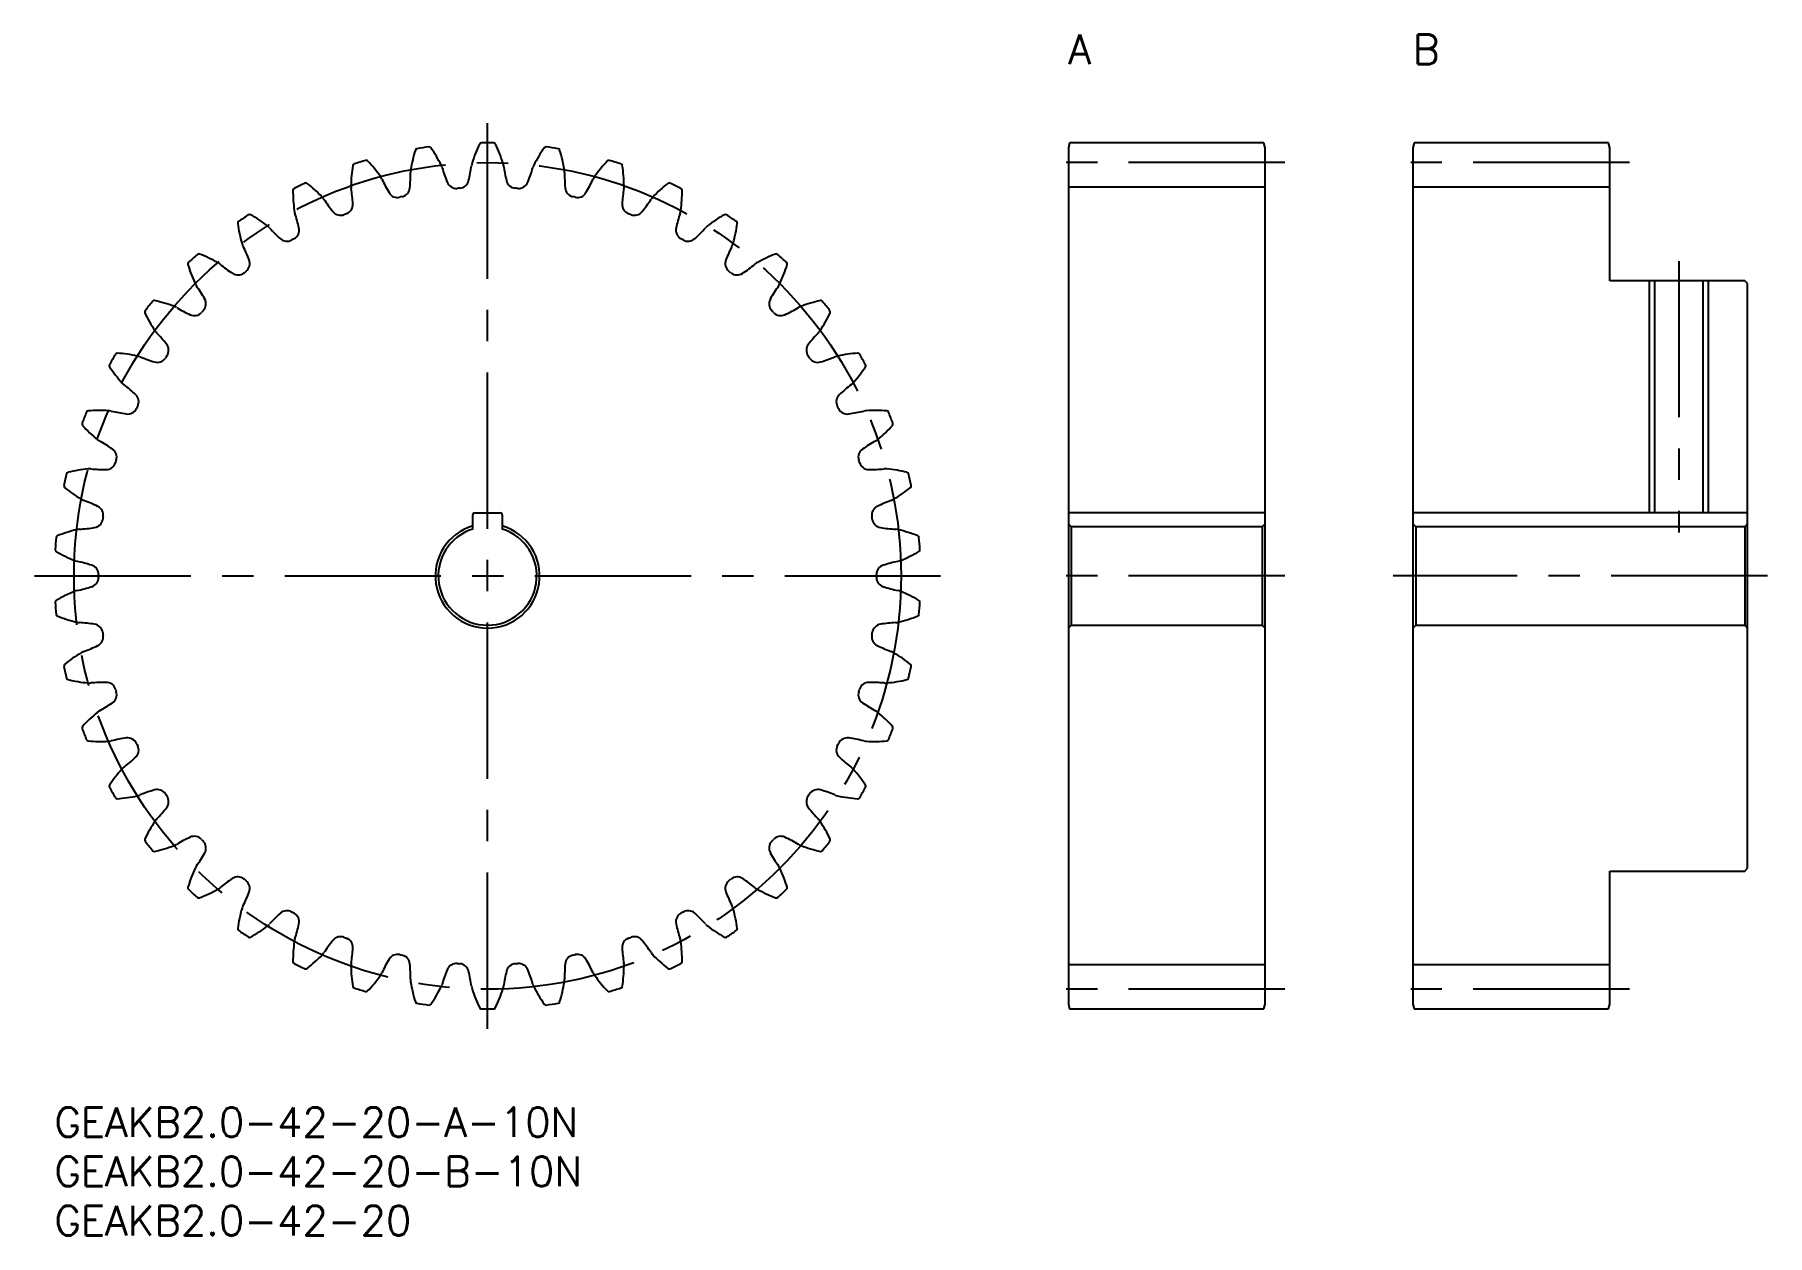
# Model space of a CAD drawing. Extents: x -2 to 174, y -13 to 109.
import ezdxf

# ---------------------------------------------------------------- set-up
doc = ezdxf.new("R2010")
doc.units = 0
doc.header["$LTSCALE"] = 0.5
doc.linetypes.add('CENTER', pattern=[50.8, 31.75, -6.35, 6.35, -6.35])
for name, color, linetype in [('MSM_CENTER', 1, 'CENTER'), ('MSM_CONTINUOUS', 7, 'CONTINUOUS'), ('MSM_NARROW', 5, 'CONTINUOUS'), ('MSM_PART_NUMBER', 7, 'CONTINUOUS')]:
    doc.layers.add(name, color=color, linetype=linetype)
doc.styles.get("Standard").update_dxf_attribs({"font": 'txt.shx', "height": 1, "bigfont": 'bigfont.shx'})

# ---------------------------------------------------------------- blocks, each defined once
blk = doc.blocks.new('*U3')
at = {"layer": 'MSM_PART_NUMBER'}
blk.add_text('GEAKB2.0-42-20-B-10N', height=3, dxfattribs=at).set_placement((0, -8))
blk = doc.blocks.new('*U4')
at = {"layer": 'MSM_PART_NUMBER'}
blk.add_text('GEAKB2.0-42-20-A-10N', height=3, dxfattribs=at).set_placement((0, -3))
blk = doc.blocks.new('*U5')
at = {"layer": 'MSM_PART_NUMBER'}
blk.add_text('GEAKB2.0-42-20', height=3, dxfattribs=at).set_placement((0, -13))
blk = doc.blocks.new('*U6')
at = {"layer": 'MSM_PART_NUMBER'}
blk.add_text('A', height=3, dxfattribs=at).set_placement((103, 106))
blk = doc.blocks.new('*U7')
at = {"layer": 'MSM_PART_NUMBER'}
blk.add_text('B', height=3, dxfattribs=at).set_placement((138, 106))

msp = doc.modelspace()

# ---------------------------------------------------------------- linework, layer by layer
at = {"layer": 'MSM_CENTER'}
for p, q in [((44, 8), (44, 100)), ((125, 96), (101, 96)), ((160, 96), (136, 96)), ((165, 86), (165, 58.4)), ((-2, 54), (90, 54)), ((125, 54), (101, 54)), ((174, 54), (136, 54)), ((125, 12), (101, 12)), ((160, 12), (136, 12))]:
    msp.add_line(p, q, dxfattribs=at)
msp.add_circle((44, 54), 42, dxfattribs=at)
at = {"layer": 'MSM_CONTINUOUS'}
for p, q in [((103.13, 98), (103, 97.5)), ((103, 97.5), (103, 10.5)), ((122.87, 98), (103.13, 98)), ((123, 97.5), (122.87, 98)), ((123, 10.5), (123, 97.5)), ((138.13, 98), (138, 97.5)), ((138, 97.5), (138, 10.5)), ((157.87, 98), (138.13, 98)), ((158, 97.5), (157.87, 98)), ((158, 84), (158, 97.5)), ((123, 93.5), (103, 93.5)), ((158, 93.5), (138, 93.5)), ((171.7, 84), (158, 84)), ((162.54, 84), (162.54, 60.4)), ((167.46, 84), (167.46, 60.4)), ((172, 83.7), (171.7, 84)), ((172, 24.3), (172, 83.7)), ((42.5, 58.77), (42.5, 60.2)), ((42.7, 60.4), (45.3, 60.4)), ((45.5, 60.2), (45.5, 58.77)), ((123, 60.4), (103, 60.4)), ((172, 60.4), (138, 60.4)), ((103, 59.3), (103.3, 59)), ((103.3, 59), (103.3, 49)), ((122.7, 59), (103.3, 59)), ((122.7, 59), (123, 59.3)), ((122.7, 59), (122.7, 49)), ((138, 59.3), (138.3, 59)), ((138.3, 59), (138.3, 49)), ((171.7, 59), (138.3, 59)), ((171.7, 59), (172, 59.3)), ((171.7, 59), (171.7, 49)), ((103.3, 49), (103, 48.7)), ((103.3, 49), (122.7, 49)), ((123, 48.7), (122.7, 49)), ((138.3, 49), (138, 48.7)), ((138.3, 49), (171.7, 49)), ((172, 48.7), (171.7, 49)), ((158, 10.5), (158, 24)), ((158, 24), (171.7, 24)), ((171.7, 24), (172, 24.3)), ((123, 14.5), (103, 14.5)), ((158, 14.5), (138, 14.5)), ((103, 10.5), (103.13, 10)), ((103.13, 10), (122.87, 10)), ((122.87, 10), (123, 10.5)), ((138, 10.5), (138.13, 10)), ((138.13, 10), (157.87, 10)), ((157.87, 10), (158, 10.5))]:
    msp.add_line(p, q, dxfattribs=at)
for centre, radius, start, end in [((50.01, 93.01), 14, 162.2543, 170.7143), ((36.86, 97.21), 0.2, 99.3754, 162.2543), ((44, 54), 44, 97.7675, 99.3754), ((38.08, 97.4), 0.2, 34.8886, 97.7675), ((26.76, 89.5), 14, 26.4286, 34.8886), ((55.76, 91.68), 14, 153.6829, 162.1429), ((43.39, 97.8), 0.2, 90.804, 153.6829), ((44, 54), 44, 89.196, 90.804), ((44.61, 97.8), 0.2, 26.3171, 89.196), ((32.24, 91.68), 14, 17.8571, 26.3171), ((61.24, 89.5), 14, 145.1114, 153.5714), ((49.92, 97.4), 0.2, 82.2325, 145.1114), ((44, 54), 44, 80.6246, 82.2325), ((51.14, 97.21), 0.2, 17.7457, 80.6246), ((37.99, 93.01), 14, 9.2857, 17.7457), ((44.13, 93.47), 14, 170.8257, 179.2857), ((30.5, 95.67), 0.2, 107.9468, 170.8257), ((44, 54), 44, 106.3389, 107.9468), ((31.68, 96.03), 0.2, 43.46, 106.3389), ((21.66, 86.54), 14, 35, 43.46), ((37.82, 95), 1.65, 170.7143, 180.7299), ((37.82, 95), 1.65, 16.413, 26.4286), ((55.51, 100.23), 16.8, 196.4527, 201.7296), ((25.72, 97.99), 16.8, 346.8418, 352.1187), ((44, 95.46), 1.65, 162.1429, 172.1585), ((44, 95.46), 1.65, 7.8415, 17.8571), ((62.28, 97.99), 16.8, 187.8813, 193.1582), ((32.49, 100.23), 16.8, 338.2704, 343.5473), ((50.18, 95), 1.65, 153.5714, 163.587), ((50.18, 95), 1.65, 359.2701, 9.2857), ((66.34, 86.54), 14, 136.54, 145), ((56.32, 96.03), 0.2, 73.6611, 136.54), ((44, 54), 44, 72.0532, 73.6611), ((57.5, 95.67), 0.2, 9.1743, 72.0532), ((43.87, 93.47), 14, 0.7143, 9.1743), ((24.44, 93.19), 0.2, 116.5183, 179.3971), ((44, 54), 44, 114.9103, 116.5183), ((25.55, 93.73), 0.2, 52.0315, 114.9103), ((17.06, 82.85), 14, 43.5714, 52.0314), ((31.78, 93.62), 1.65, 179.2857, 189.3013), ((13.57, 90.65), 16.8, 3.9847, 9.2616), ((31.78, 93.62), 1.65, 24.9844, 35), ((48.5, 101.43), 16.8, 205.0241, 210.301), ((35.12, 93.51), 1, 282.6643, 355.4133), ((19.37, 94.78), 16.8, 355.4133, 0.6902), ((40.84, 94.38), 1, 201.7296, 274.4786), ((44, 54), 39.5, 94.0929, 94.4786), ((41.11, 94.4), 1, 274.0929, 346.8418), ((46.89, 94.4), 1, 193.1582, 265.9071), ((44, 54), 39.5, 85.5214, 85.9071), ((47.16, 94.38), 1, 265.5214, 338.2704), ((68.63, 94.78), 16.8, 179.3098, 184.5867), ((52.88, 93.51), 1, 184.5867, 257.3357), ((39.5, 101.43), 16.8, 329.699, 334.9759), ((56.22, 93.62), 1.65, 145, 155.0156), ((74.43, 90.65), 16.8, 170.7384, 176.0153), ((56.22, 93.62), 1.65, 350.6987, 0.7143), ((70.94, 82.85), 14, 127.9686, 136.4286), ((62.45, 93.73), 0.2, 65.0897, 127.9686), ((44, 54), 44, 63.4817, 65.0897), ((63.56, 93.19), 0.2, 0.6029, 63.4817), ((38.24, 93.05), 14, 179.3971, 187.8571), ((26.01, 91.36), 1.65, 33.5558, 43.5714), ((41.38, 101.57), 16.8, 213.5955, 218.8724), ((29.33, 91.75), 1, 291.2357, 3.9847), ((34.86, 93.45), 1, 210.301, 283.05), ((44, 54), 39.5, 102.6643, 103.05), ((44, 54), 39.5, 76.95, 77.3357), ((53.14, 93.45), 1, 256.95, 329.699), ((58.67, 91.75), 1, 176.0153, 248.7643), ((46.62, 101.57), 16.8, 321.1276, 326.4045), ((61.99, 91.36), 1.65, 136.4286, 146.4442), ((49.76, 93.05), 14, 352.1429, 0.6029), ((18.82, 89.84), 0.2, 125.0897, 187.9686), ((32.49, 91.75), 14, 187.9686, 196.4286), ((44, 54), 44, 123.4817, 125.0897), ((19.84, 90.53), 0.2, 60.6029, 123.4817), ((13.06, 78.51), 14, 52.1429, 60.6029), ((26.01, 91.36), 1.65, 187.8571, 197.8728), ((8.45, 85.71), 16.8, 12.5561, 17.833), ((29.08, 91.65), 1, 218.8724, 291.6214), ((44, 54), 39.5, 111.2357, 111.6214), ((44, 54), 39.5, 68.3786, 68.7643), ((58.92, 91.65), 1, 248.3786, 321.1276), ((79.55, 85.71), 16.8, 162.167, 167.4439), ((61.99, 91.36), 1.65, 342.1272, 352.1429), ((74.94, 78.51), 14, 119.3971, 127.8571), ((68.16, 90.53), 0.2, 56.5183, 119.3971), ((44, 54), 44, 54.9103, 56.5183), ((55.51, 91.75), 14, 343.5714, 352.0314), ((69.18, 89.84), 0.2, 352.0314, 54.9103), ((20.64, 88.26), 1.65, 42.1272, 52.1429), ((34.32, 100.64), 16.8, 222.167, 227.4439), ((23.63, 89.01), 1, 227.4439, 300.1928), ((44, 54), 39.5, 119.8072, 120.1928), ((23.87, 89.14), 1, 299.8072, 12.5561), ((64.13, 89.14), 1, 167.4439, 240.1928), ((44, 54), 39.5, 59.8072, 60.1928), ((64.37, 89.01), 1, 239.8072, 312.5561), ((53.68, 100.64), 16.8, 312.5561, 317.833), ((67.36, 88.26), 1.65, 127.8571, 137.8728), ((44, 54), 44, 132.0532, 133.6611), ((14.66, 86.52), 0.2, 69.1743, 132.0532), ((9.76, 73.62), 14, 60.7143, 69.1743), ((20.64, 88.26), 1.65, 196.4286, 206.4442), ((4.12, 80.05), 16.8, 21.1276, 26.4045), ((83.88, 80.05), 16.8, 153.5955, 158.8724), ((67.36, 88.26), 1.65, 333.5558, 343.5714), ((78.24, 73.62), 14, 110.8257, 119.2857), ((73.34, 86.52), 0.2, 47.9468, 110.8257), ((44, 54), 44, 46.3389, 47.9468), ((13.76, 85.69), 0.2, 133.6611, 196.54), ((26.99, 89.62), 14, 196.54, 205), ((15.8, 84.4), 1.65, 50.6987, 60.7143), ((27.47, 98.68), 16.8, 230.7384, 236.0153), ((18.64, 85.58), 1, 236.0153, 308.7643), ((44, 54), 39.5, 128.3786, 128.7643), ((18.86, 85.75), 1, 308.3786, 21.1276), ((69.14, 85.75), 1, 158.8724, 231.6214), ((44, 54), 39.5, 51.2357, 51.6214), ((69.36, 85.58), 1, 231.2357, 303.9847), ((60.53, 98.68), 16.8, 303.9847, 309.2616), ((72.2, 84.4), 1.65, 119.2857, 129.3013), ((61.01, 89.62), 14, 335, 343.46), ((74.24, 85.69), 0.2, 343.46, 46.3389), ((15.8, 84.4), 1.65, 205, 215.0156), ((0.68, 73.82), 16.8, 29.699, 34.9759), ((87.32, 73.82), 16.8, 145.0241, 150.301), ((72.2, 84.4), 1.65, 324.9844, 335), ((44, 54), 44, 140.6246, 142.2325), ((10.14, 81.79), 0.2, 77.7457, 140.6246), ((7.21, 68.3), 14, 69.2857, 77.7457), ((11.58, 79.85), 1.65, 59.2701, 69.2857), ((21, 95.72), 16.8, 239.3098, 244.5867), ((44, 54), 39.5, 136.95, 137.3357), ((14.4, 81.65), 1, 316.95, 29.699), ((73.6, 81.65), 1, 150.301, 223.05), ((44, 54), 39.5, 42.6643, 43.05), ((67, 95.72), 16.8, 295.4133, 300.6902), ((76.42, 79.85), 1.65, 110.7143, 120.7299), ((80.79, 68.3), 14, 102.2543, 110.7143), ((77.86, 81.79), 0.2, 39.3754, 102.2543), ((44, 54), 44, 37.7675, 39.3754), ((9.38, 80.83), 0.2, 142.2325, 205.1114), ((21.87, 86.68), 14, 205.1114, 213.5714), ((14.22, 81.45), 1, 244.5867, 317.3357), ((73.78, 81.45), 1, 222.6643, 295.4133), ((66.13, 86.68), 14, 326.4286, 334.8886), ((78.62, 80.83), 0.2, 334.8885, 37.7675), ((11.58, 79.85), 1.65, 213.5714, 223.587), ((-1.79, 67.14), 16.8, 38.2704, 43.5473), ((10.61, 76.93), 1, 325.5214, 38.2704), ((77.39, 76.93), 1, 141.7296, 214.4786), ((89.79, 67.14), 16.8, 136.4527, 141.7296), ((76.42, 79.85), 1.65, 316.413, 326.4286), ((44, 54), 44, 149.196, 150.804), ((6.38, 76.43), 0.2, 86.3171, 149.196), ((5.49, 62.66), 14, 77.8571, 86.3171), ((8.09, 74.73), 1.65, 67.8415, 77.8571), ((15.04, 91.82), 16.8, 247.8813, 253.1582), ((10.46, 76.7), 1, 253.1582, 325.9071), ((44, 54), 39.5, 145.5214, 145.9071), ((44, 54), 39.5, 34.0929, 34.4786), ((77.54, 76.7), 1, 214.0929, 286.8418), ((72.96, 91.82), 16.8, 286.8418, 292.1187), ((79.91, 74.73), 1.65, 102.1429, 112.1585), ((82.51, 62.66), 14, 93.6829, 102.1429), ((81.62, 76.43), 0.2, 30.804, 93.6829), ((44, 54), 44, 29.196, 30.804), ((5.76, 75.37), 0.2, 150.804, 213.6829), ((17.25, 83.02), 14, 213.6829, 222.1429), ((70.75, 83.02), 14, 317.8571, 326.3171), ((82.24, 75.37), 0.2, 326.3171, 29.196), ((8.09, 74.73), 1.65, 222.1429, 232.1585), ((-3.24, 60.17), 16.8, 46.8418, 52.1187), ((7.57, 71.7), 1, 334.0929, 46.8418), ((80.43, 71.7), 1, 133.1582, 205.9071), ((91.24, 60.17), 16.8, 127.8813, 133.1582), ((79.91, 74.73), 1.65, 307.8415, 317.8571), ((44, 54), 44, 157.7675, 159.3754), ((3.46, 70.57), 0.2, 94.8886, 157.7675), ((4.63, 56.82), 14, 86.4286, 94.8886), ((5.4, 69.15), 1.65, 76.413, 86.4286), ((9.72, 87.09), 16.8, 256.4527, 261.7296), ((7.45, 71.45), 1, 261.7296, 334.4786), ((44, 54), 39.5, 154.0929, 154.4786), ((44, 54), 39.5, 25.5214, 25.9071), ((80.55, 71.45), 1, 205.5215, 278.2704), ((78.28, 87.09), 16.8, 278.2704, 283.5473), ((82.6, 69.15), 1.65, 93.5714, 103.587), ((83.37, 56.82), 14, 85.1114, 93.5714), ((84.54, 70.57), 0.2, 22.2325, 85.1114), ((44, 54), 44, 20.6246, 22.2325), ((3.01, 69.43), 0.2, 159.3754, 222.2543), ((13.22, 78.71), 14, 222.2543, 230.7143), ((74.78, 78.71), 14, 309.2857, 317.7457), ((84.99, 69.43), 0.2, 317.7457, 20.6246), ((5.4, 69.15), 1.65, 230.7143, 240.7299), ((-3.63, 53.06), 16.8, 55.4133, 60.6902), ((5.34, 66.07), 1, 342.6643, 55.4133), ((82.66, 66.07), 1, 124.5867, 197.3357), ((91.63, 53.06), 16.8, 119.3098, 124.5867), ((82.6, 69.15), 1.65, 299.2701, 309.2857), ((5.26, 65.81), 1, 270.301, 343.05), ((44, 54), 39.5, 162.6643, 163.05), ((44, 54), 39.5, 16.95, 17.3357), ((82.74, 65.81), 1, 196.95, 269.699), ((44, 54), 44, 166.3389, 167.9468), ((1.44, 64.34), 0.2, 103.46, 166.3389), ((4.65, 50.92), 14, 95, 103.46), ((3.57, 63.23), 1.65, 84.9844, 95), ((5.18, 81.61), 16.8, 265.0241, 270.301), ((82.82, 81.61), 16.8, 269.699, 274.9759), ((84.43, 63.23), 1.65, 85, 95.0156), ((83.35, 50.92), 14, 76.54, 85), ((86.56, 64.34), 0.2, 13.6611, 76.54), ((44, 54), 44, 12.0532, 13.6611), ((1.17, 63.15), 0.2, 167.9468, 230.8257), ((9.88, 73.84), 14, 230.8257, 239.2857), ((3.57, 63.23), 1.65, 239.2857, 249.3013), ((-2.96, 45.97), 16.8, 63.9847, 69.2616), ((90.96, 45.97), 16.8, 110.7384, 116.0153), ((84.43, 63.23), 1.65, 290.6987, 300.7143), ((78.12, 73.84), 14, 300.7143, 309.1743), ((86.83, 63.15), 0.2, 309.1743, 12.0532), ((3.97, 60.17), 1, 351.2357, 63.9847), ((44, 54), 39.5, 171.2357, 171.6214), ((42.7, 60.2), 0.2, 90, 180), ((45.3, 60.2), 0.2, 0, 90), ((84.03, 60.17), 1, 116.0153, 188.7643), ((44, 54), 39.5, 8.3786, 8.7643), ((5.55, 45.09), 14, 103.5714, 112.0314), ((2.65, 57.1), 1.65, 93.5558, 103.5714), ((1.5, 75.51), 16.8, 273.5955, 278.8724), ((3.93, 59.9), 1, 278.8724, 351.6214), ((44, 54), 5.3, 106.4405, 73.5595), ((44, 54), 5, 107.4576, 72.5424), ((84.07, 59.9), 1, 188.3786, 261.1276), ((86.5, 75.51), 16.8, 261.1276, 266.4045), ((85.35, 57.1), 1.65, 76.4286, 86.4442), ((82.45, 45.09), 14, 67.9686, 76.4286), ((44, 54), 44, 174.9103, 176.5183), ((0.28, 56.66), 0.2, 176.5183, 239.3971), ((0.37, 57.89), 0.2, 112.0314, 174.9103), ((7.31, 68.54), 14, 239.3971, 247.8571), ((80.69, 68.54), 14, 292.1429, 300.6029), ((87.63, 57.89), 0.2, 5.0897, 67.9686), ((87.72, 56.66), 0.2, 300.6029, 3.4817), ((44, 54), 44, 3.4817, 5.0897), ((2.65, 57.1), 1.65, 247.8571, 257.8728), ((-1.24, 39.06), 16.8, 72.5561, 77.833), ((3.5, 54.14), 1, 359.8072, 72.5561), ((84.5, 54.14), 1, 107.4439, 180.1928), ((89.24, 39.06), 16.8, 102.167, 107.4439), ((85.35, 57.1), 1.65, 282.1272, 292.1429), ((-1.24, 68.94), 16.8, 282.167, 287.4439), ((3.5, 53.86), 1, 287.4439, 0.1928), ((44, 54), 39.5, 179.8072, 180.1928), ((44, 54), 39.5, 359.8072, 0.1928), ((84.5, 53.86), 1, 179.8071, 252.5561), ((89.24, 68.94), 16.8, 252.5561, 257.833), ((0.28, 51.34), 0.2, 120.6029, 183.4817), ((44, 54), 44, 183.4817, 185.0897), ((7.31, 39.46), 14, 112.1429, 120.6029), ((2.65, 50.9), 1.65, 102.1272, 112.1429), ((85.35, 50.9), 1.65, 67.8571, 77.8728), ((80.69, 39.46), 14, 59.3971, 67.8571), ((87.72, 51.34), 0.2, 356.5183, 59.3971), ((44, 54), 44, 354.9103, 356.5183), ((0.37, 50.11), 0.2, 185.0897, 247.9686), ((5.55, 62.91), 14, 247.9686, 256.4286), ((2.65, 50.9), 1.65, 256.4286, 266.4442), ((85.35, 50.9), 1.65, 273.5558, 283.5714), ((82.45, 62.91), 14, 283.5714, 292.0314), ((87.63, 50.11), 0.2, 292.0314, 354.9103), ((1.5, 32.49), 16.8, 81.1276, 86.4045), ((3.93, 48.1), 1, 8.3786, 81.1276), ((3.97, 47.83), 1, 296.0153, 8.7643), ((44, 54), 39.5, 188.3786, 188.7643), ((84.03, 47.83), 1, 171.2357, 243.9847), ((44, 54), 39.5, 351.2357, 351.6214), ((84.07, 48.1), 1, 98.8724, 171.6214), ((86.5, 32.49), 16.8, 93.5955, 98.8724), ((9.88, 34.16), 14, 120.7143, 129.1743), ((3.57, 44.77), 1.65, 110.6987, 120.7143), ((-2.96, 62.03), 16.8, 290.7384, 296.0153), ((90.96, 62.03), 16.8, 243.9847, 249.2616), ((84.43, 44.77), 1.65, 59.2857, 69.3013), ((78.12, 34.16), 14, 50.8257, 59.2857), ((1.17, 44.85), 0.2, 129.1743, 192.0532), ((44, 54), 44, 192.0532, 193.6611), ((44, 54), 44, 346.3389, 347.9468), ((86.83, 44.85), 0.2, 347.9468, 50.8257), ((1.44, 43.66), 0.2, 193.6611, 256.54), ((4.65, 57.08), 14, 256.54, 265), ((3.57, 44.77), 1.65, 265, 275.0156), ((5.18, 26.39), 16.8, 89.699, 94.9759), ((5.26, 42.19), 1, 16.95, 89.699), ((44, 54), 39.5, 196.95, 197.3357), ((44, 54), 39.5, 342.6643, 343.05), ((82.74, 42.19), 1, 90.301, 163.05), ((82.82, 26.39), 16.8, 85.0241, 90.301), ((84.43, 44.77), 1.65, 264.9844, 275), ((83.35, 57.08), 14, 275, 283.46), ((86.56, 43.66), 0.2, 283.46, 346.3389), ((-3.63, 54.94), 16.8, 299.3098, 304.5867), ((5.34, 41.93), 1, 304.5867, 17.3357), ((82.66, 41.93), 1, 162.6643, 235.4133), ((91.63, 54.94), 16.8, 235.4133, 240.6902), ((13.22, 29.29), 14, 129.2857, 137.7457), ((5.4, 38.85), 1.65, 119.2701, 129.2857), ((82.6, 38.85), 1.65, 50.7143, 60.7299), ((74.78, 29.29), 14, 42.2543, 50.7143), ((3.01, 38.57), 0.2, 137.7457, 200.6246), ((44, 54), 44, 200.6246, 202.2325), ((3.46, 37.43), 0.2, 202.2325, 265.1114), ((4.63, 51.18), 14, 265.1114, 273.5714), ((5.4, 38.85), 1.65, 273.5714, 283.587), ((9.72, 20.91), 16.8, 98.2704, 103.5473), ((7.45, 36.55), 1, 25.5215, 98.2704), ((44, 54), 39.5, 205.5214, 205.9071), ((44, 54), 39.5, 334.0929, 334.4786), ((80.55, 36.55), 1, 81.7296, 154.4786), ((78.28, 20.91), 16.8, 76.4527, 81.7296), ((82.6, 38.85), 1.65, 256.413, 266.4286), ((83.37, 51.18), 14, 266.4286, 274.8886), ((84.54, 37.43), 0.2, 274.8885, 337.7675), ((44, 54), 44, 337.7675, 339.3754), ((84.99, 38.57), 0.2, 339.3754, 42.2543), ((-3.24, 47.83), 16.8, 307.8813, 313.1582), ((7.57, 36.3), 1, 313.1582, 25.9071), ((80.43, 36.3), 1, 154.0929, 226.8418), ((91.24, 47.83), 16.8, 226.8418, 232.1187), ((17.25, 24.98), 14, 137.8571, 146.3171), ((8.09, 33.27), 1.65, 127.8415, 137.8571), ((79.91, 33.27), 1.65, 42.1429, 52.1585), ((70.75, 24.98), 14, 33.6829, 42.1429), ((5.76, 32.63), 0.2, 146.3171, 209.196), ((44, 54), 44, 209.196, 210.804), ((8.09, 33.27), 1.65, 282.1429, 292.1585), ((15.04, 16.18), 16.8, 106.8418, 112.1187), ((10.46, 31.3), 1, 34.0929, 106.8418), ((44, 54), 39.5, 214.0929, 214.4786), ((44, 54), 39.5, 325.5214, 325.9071), ((77.54, 31.3), 1, 73.1582, 145.9071), ((72.96, 16.18), 16.8, 67.8813, 73.1582), ((79.91, 33.27), 1.65, 247.8415, 257.8571), ((44, 54), 44, 329.196, 330.804), ((82.24, 32.63), 0.2, 330.804, 33.6829), ((6.38, 31.57), 0.2, 210.804, 273.6829), ((5.49, 45.34), 14, 273.6829, 282.1429), ((-1.79, 40.86), 16.8, 316.4527, 321.7296), ((10.61, 31.07), 1, 321.7296, 34.4786), ((77.39, 31.07), 1, 145.5214, 218.2704), ((89.79, 40.86), 16.8, 218.2704, 223.5473), ((82.51, 45.34), 14, 257.8571, 266.3171), ((81.62, 31.57), 0.2, 266.3171, 329.196), ((21.87, 21.32), 14, 146.4286, 154.8886), ((11.58, 28.15), 1.65, 136.413, 146.4286), ((76.42, 28.15), 1.65, 33.5714, 43.587), ((66.13, 21.32), 14, 25.1114, 33.5714), ((9.38, 27.17), 0.2, 154.8886, 217.7675), ((44, 54), 44, 217.7675, 219.3754), ((7.21, 39.7), 14, 282.2543, 290.7143), ((11.58, 28.15), 1.65, 290.7143, 300.7299), ((21, 12.28), 16.8, 115.4133, 120.6902), ((14.22, 26.55), 1, 42.6643, 115.4133), ((44, 54), 39.5, 222.6643, 223.05), ((14.4, 26.35), 1, 330.301, 43.05), ((73.6, 26.35), 1, 136.95, 209.699), ((44, 54), 39.5, 316.95, 317.3357), ((73.78, 26.55), 1, 64.5867, 137.3357), ((67, 12.28), 16.8, 59.3098, 64.5867), ((76.42, 28.15), 1.65, 239.2701, 249.2857), ((80.79, 39.7), 14, 249.2857, 257.7457), ((44, 54), 44, 320.6246, 322.2325), ((78.62, 27.17), 0.2, 322.2325, 25.1114), ((10.14, 26.21), 0.2, 219.3754, 282.2543), ((0.68, 34.18), 16.8, 325.0241, 330.301), ((87.32, 34.18), 16.8, 209.699, 214.9759), ((77.86, 26.21), 0.2, 257.7457, 320.6246), ((26.99, 18.38), 14, 155, 163.46), ((15.8, 23.6), 1.65, 144.9844, 155), ((27.47, 9.32), 16.8, 123.9847, 129.2616), ((18.64, 22.42), 1, 51.2357, 123.9847), ((44, 54), 39.5, 231.2357, 231.6214), ((18.86, 22.25), 1, 338.8724, 51.6214), ((69.14, 22.25), 1, 128.3786, 201.1276), ((44, 54), 39.5, 308.3786, 308.7643), ((69.36, 22.42), 1, 56.0153, 128.7643), ((60.53, 9.32), 16.8, 50.7384, 56.0153), ((72.2, 23.6), 1.65, 25, 35.0156), ((61.01, 18.38), 14, 16.54, 25), ((13.76, 22.31), 0.2, 163.46, 226.3389), ((44, 54), 44, 226.3389, 227.9468), ((14.66, 21.48), 0.2, 227.9468, 290.8257), ((9.76, 34.38), 14, 290.8257, 299.2857), ((15.8, 23.6), 1.65, 299.2857, 309.3013), ((4.12, 27.95), 16.8, 333.5955, 338.8724), ((83.88, 27.95), 16.8, 201.1276, 206.4045), ((72.2, 23.6), 1.65, 230.6987, 240.7143), ((78.24, 34.38), 14, 240.7143, 249.1743), ((73.34, 21.48), 0.2, 249.1743, 312.0532), ((44, 54), 44, 312.0532, 313.6611), ((74.24, 22.31), 0.2, 313.6611, 16.54), ((32.49, 16.25), 14, 163.5714, 172.0314), ((20.64, 19.74), 1.65, 153.5558, 163.5714), ((34.32, 7.36), 16.8, 132.5561, 137.833), ((23.63, 18.99), 1, 59.8072, 132.5561), ((44, 54), 39.5, 239.8072, 240.1928), ((23.87, 18.86), 1, 347.4439, 60.1928), ((64.13, 18.86), 1, 119.8072, 192.5561), ((44, 54), 39.5, 299.8072, 300.1928), ((64.37, 18.99), 1, 47.4439, 120.1928), ((53.68, 7.36), 16.8, 42.167, 47.4439), ((67.36, 19.74), 1.65, 16.4286, 26.4442), ((55.51, 16.25), 14, 7.9686, 16.4286), ((18.82, 18.16), 0.2, 172.0314, 234.9103), ((44, 54), 44, 234.9103, 236.5183), ((13.06, 29.49), 14, 299.3971, 307.8571), ((20.64, 19.74), 1.65, 307.8571, 317.8728), ((8.45, 22.29), 16.8, 342.167, 347.4439), ((79.55, 22.29), 16.8, 192.5561, 197.833), ((67.36, 19.74), 1.65, 222.1272, 232.1429), ((74.94, 29.49), 14, 232.1429, 240.6029), ((44, 54), 44, 303.4817, 305.0897), ((69.18, 18.16), 0.2, 305.0897, 7.9686), ((19.84, 17.47), 0.2, 236.5183, 299.3971), ((38.24, 14.95), 14, 172.1429, 180.6029), ((26.01, 16.64), 1.65, 162.1272, 172.1429), ((41.38, 6.43), 16.8, 141.1276, 146.4045), ((29.08, 16.35), 1, 68.3786, 141.1276), ((44, 54), 39.5, 248.3786, 248.7643), ((29.33, 16.25), 1, 356.0153, 68.7643), ((13.57, 17.35), 16.8, 350.7384, 356.0153), ((58.67, 16.25), 1, 111.2357, 183.9847), ((74.43, 17.35), 16.8, 183.9847, 189.2616), ((44, 54), 39.5, 291.2357, 291.6214), ((58.92, 16.35), 1, 38.8724, 111.6214), ((46.62, 6.43), 16.8, 33.5955, 38.8724), ((61.99, 16.64), 1.65, 7.8571, 17.8728), ((49.76, 14.95), 14, 359.3971, 7.8571), ((68.16, 17.47), 0.2, 240.6029, 303.4817), ((24.44, 14.81), 0.2, 180.6029, 243.4817), ((44, 54), 44, 243.4817, 245.0897), ((25.55, 14.27), 0.2, 245.0897, 307.9686), ((17.06, 25.15), 14, 307.9686, 316.4286), ((26.01, 16.64), 1.65, 316.4286, 326.4442), ((31.78, 14.38), 1.65, 170.6987, 180.7143), ((44.13, 14.53), 14, 180.7143, 189.1743), ((48.5, 6.57), 16.8, 149.699, 154.9759), ((34.86, 14.55), 1, 76.95, 149.699), ((44, 54), 39.5, 256.95, 257.3357), ((35.12, 14.49), 1, 4.5867, 77.3357), ((19.37, 13.22), 16.8, 359.3098, 4.5867), ((40.84, 13.62), 1, 85.5214, 158.2704), ((44, 54), 39.5, 265.5214, 265.9071), ((41.11, 13.6), 1, 13.1582, 85.9071), ((46.89, 13.6), 1, 94.0929, 166.8418), ((44, 54), 39.5, 274.0929, 274.4786), ((47.16, 13.62), 1, 21.7296, 94.4786), ((68.63, 13.22), 16.8, 175.4133, 180.6902), ((52.88, 14.49), 1, 102.6643, 175.4133), ((44, 54), 39.5, 282.6643, 283.05), ((53.14, 14.55), 1, 30.301, 103.05), ((39.5, 6.57), 16.8, 25.0241, 30.301), ((43.87, 14.53), 14, 350.8257, 359.2857), ((56.22, 14.38), 1.65, 359.2857, 9.3013), ((61.99, 16.64), 1.65, 213.5558, 223.5714), ((70.94, 25.15), 14, 223.5714, 232.0314), ((62.45, 14.27), 0.2, 232.0314, 294.9103), ((44, 54), 44, 294.9103, 296.5183), ((63.56, 14.81), 0.2, 296.5183, 359.3971), ((21.66, 21.46), 14, 316.54, 325), ((31.78, 14.38), 1.65, 325, 335.0156), ((37.82, 13), 1.65, 179.2701, 189.2857), ((50.01, 14.99), 14, 189.2857, 197.7457), ((37.82, 13), 1.65, 333.5714, 343.587), ((55.51, 7.77), 16.8, 158.2704, 163.5473), ((25.72, 10.01), 16.8, 7.8813, 13.1582), ((62.28, 10.01), 16.8, 166.8418, 172.1187), ((32.49, 7.77), 16.8, 16.4527, 21.7296), ((50.18, 13), 1.65, 196.413, 206.4286), ((37.99, 14.99), 14, 342.2543, 350.7143), ((50.18, 13), 1.65, 350.7143, 0.7299), ((56.22, 14.38), 1.65, 204.9844, 215), ((66.34, 21.46), 14, 215, 223.46), ((30.5, 12.33), 0.2, 189.1743, 252.0532), ((44, 54), 44, 252.0532, 253.6611), ((31.68, 11.97), 0.2, 253.6611, 316.54), ((36.86, 10.79), 0.2, 197.7457, 260.6246), ((44, 54), 44, 260.6246, 262.2325), ((26.76, 18.5), 14, 325.1114, 333.5714), ((44, 12.54), 1.65, 187.8415, 197.8571), ((55.76, 16.32), 14, 197.8571, 206.3171), ((32.24, 16.32), 14, 333.6829, 342.1429), ((44, 12.54), 1.65, 342.1429, 352.1585), ((61.24, 18.5), 14, 206.4286, 214.8886), ((44, 54), 44, 277.7675, 279.3754), ((51.14, 10.79), 0.2, 279.3754, 342.2543), ((56.32, 11.97), 0.2, 223.46, 286.3389), ((44, 54), 44, 286.3389, 287.9468), ((57.5, 12.33), 0.2, 287.9468, 350.8257), ((38.08, 10.6), 0.2, 262.2325, 325.1114), ((43.39, 10.2), 0.2, 206.3171, 269.196), ((44, 54), 44, 269.196, 270.804), ((44.61, 10.2), 0.2, 270.804, 333.6829), ((49.92, 10.6), 0.2, 214.8886, 277.7675)]:
    msp.add_arc(centre, radius, start, end, dxfattribs=at)
at = {"layer": 'MSM_NARROW'}
for p, q in [((162, 84), (162, 60.4)), ((168, 84), (168, 60.4))]:
    msp.add_line(p, q, dxfattribs=at)

# ---------------------------------------------------------------- block references
at = {"layer": 'MSM_CONTINUOUS'}
for name in ['*U6', '*U7', '*U4', '*U3', '*U5']:
    msp.add_blockref(name, (0, 0), dxfattribs=at)

doc.saveas('drawing.dxf')
